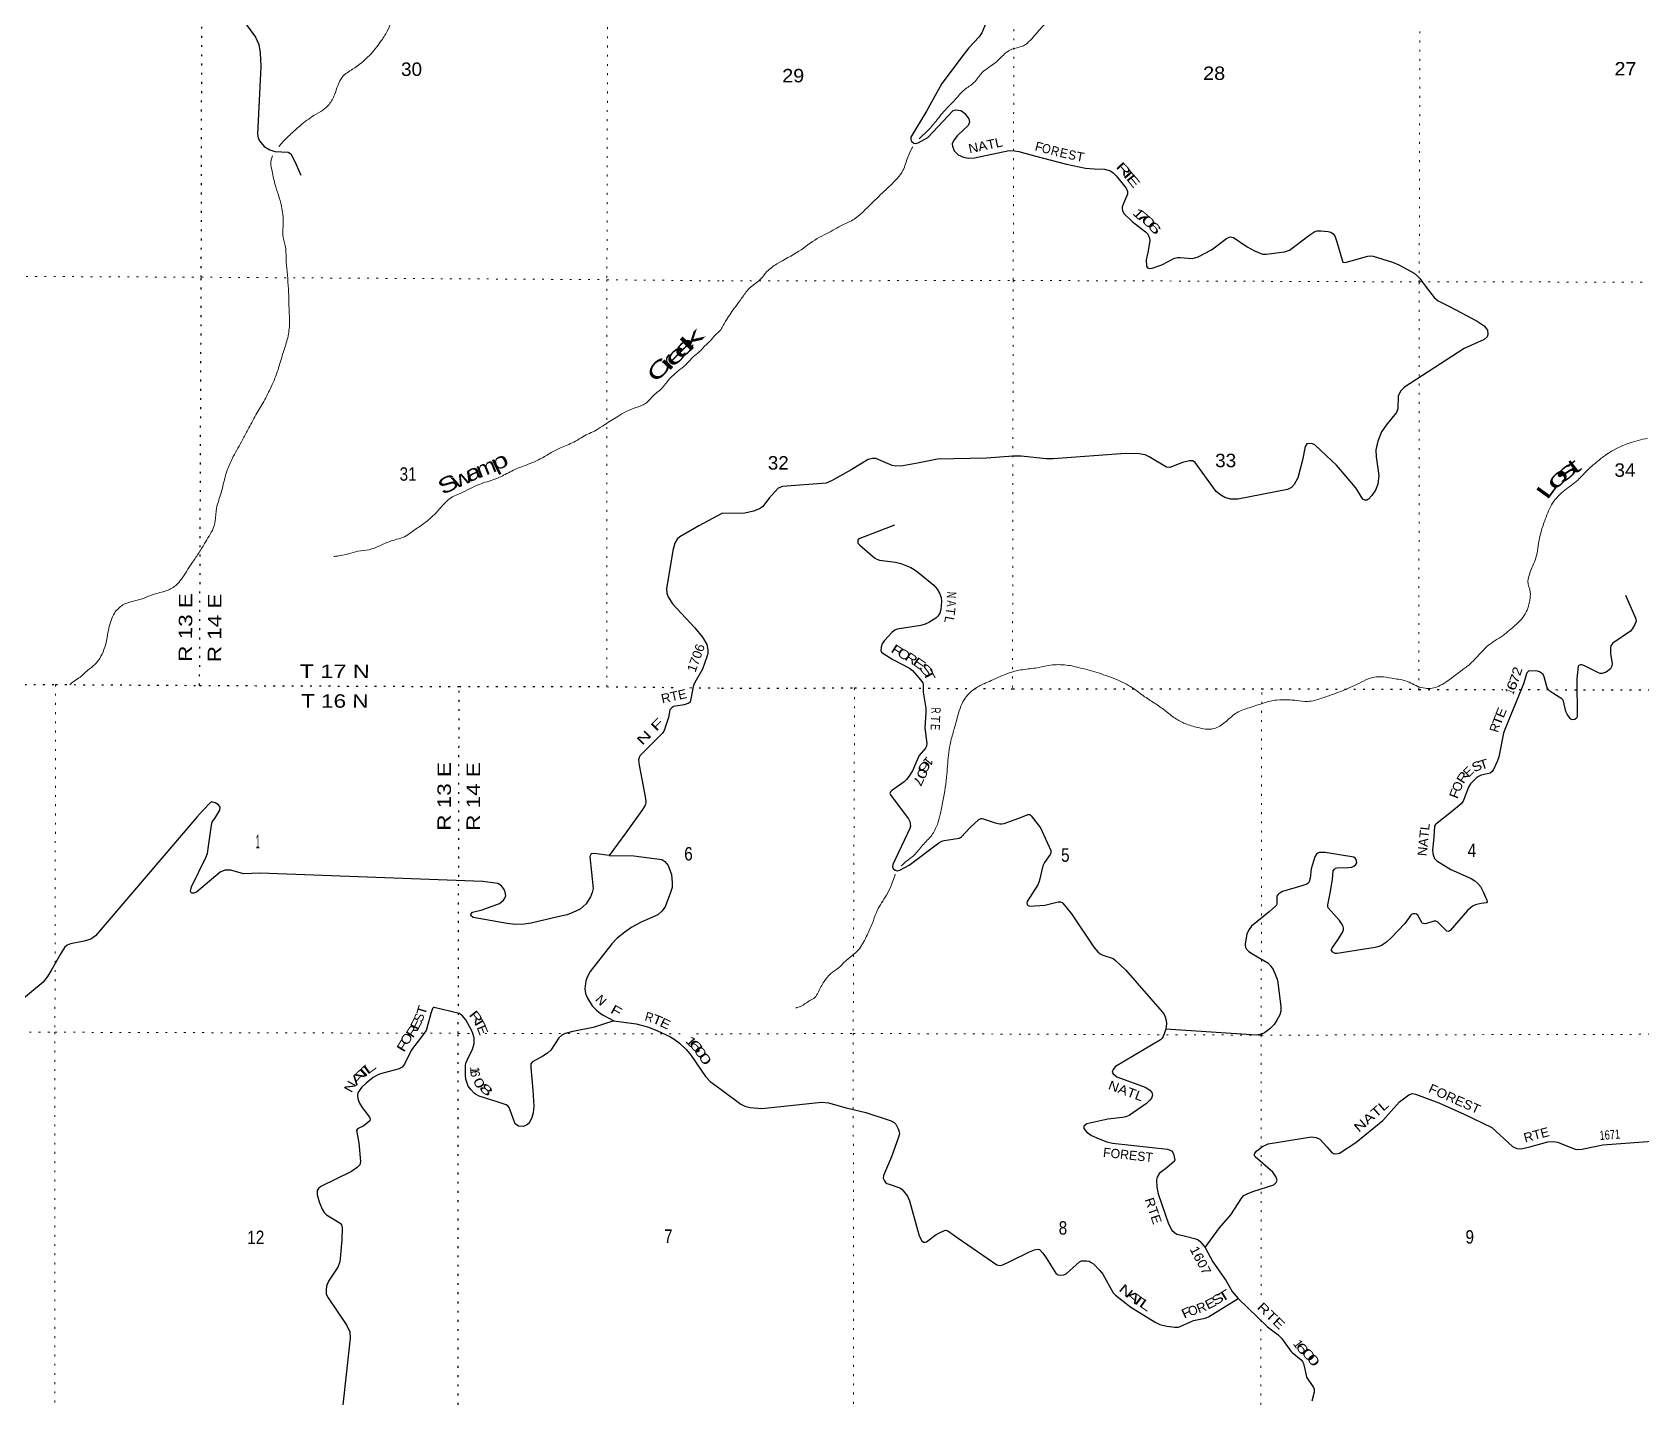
# Model space of a CAD drawing. Header units: feet. Extents: x -252658 to 9, y -366365 to -181930.
# Drawn here: x -40356 to -19388, y -224946 to -207154 of the extents above; entities that cross this region are included whole.
import ezdxf
from ezdxf.enums import TextEntityAlignment as Align

# ---------------------------------------------------------------- set-up
doc = ezdxf.new("R2010")
doc.units = ezdxf.units.FT
doc.header["$LTSCALE"] = 80
doc.linetypes.add('DOTTED', pattern=[1.5, 0.3, -1.2])
for name, color, linetype, lineweight in [('29', 7, 'Continuous', 25), ('39', 7, 'Continuous', 13), ('6', 7, 'DOTTED', 25), ('7', 7, 'DOTTED', 13)]:
    doc.layers.add(name, color=color, linetype=linetype, lineweight=lineweight)
doc.layers.add('30', color=7, linetype='Continuous')
doc.layers.add('41', color=7, linetype='Continuous')

msp = doc.modelspace()

# ---------------------------------------------------------------- linework, layer by layer
at = {"layer": '29'}
for points in [[(-27541.64, -206348.02), (-27674.52, -206481.49), (-27691.1, -206506.37), (-27692.96, -206519), (-27683.85, -206633.47), (-27688.34, -206719.24), (-27702.15, -206793.88), (-27717.44, -206840.4), (-27732.54, -206857.46), (-27901.06, -207006.74), (-27937.06, -207049.65), (-27986.7, -207164.31), (-28018.35, -207216.49), (-28155.46, -207359.32), (-28213.98, -207436.75)], [(-37820.48, -206700.34), (-37446.54, -207218.83), (-37403.45, -207315.98), (-37385.78, -207424.04), (-37376.59, -207600.8), (-37420.67, -208481.98), (-37414.03, -208529.83), (-37396.4, -208568.64), (-37333.2, -208643.19), (-37262.4, -208688.61), (-37196.19, -208710.36), (-37020.18, -208715.53), (-36987.35, -208738.01), (-36955.4, -208794.26), (-36916.69, -208876.84), (-36858.91, -209017.78)], [(-28213.98, -207436.75), (-28505.04, -207821.85), (-28707.82, -208181.71), (-28908.46, -208523.49), (-28912.2, -208552.07), (-28906.68, -208571.42), (-28873.06, -208601.76), (-28848.66, -208604.59), (-28812.75, -208596.3), (-28726.65, -208549.3), (-28688.43, -208524.42), (-28356.91, -208176.1), (-28327.69, -208167.03), (-28260.21, -208176.1), (-28235.35, -208187.16), (-28206.05, -208215.03), (-28155.23, -208281.15), (-28146.94, -208325.38), (-28161.24, -208369.61), (-28300.4, -208500.87)], [(-28300.4, -208500.87), (-28306.3, -208506.43), (-28354.14, -208568.66), (-28370.72, -208610.12), (-28369.31, -208637.09), (-28345.86, -208698.58), (-28320.99, -208726.23), (-28292.2, -208753.45), (-28224.3, -208781.52), (-28157.99, -208795.34), (-28080.48, -208791.27), (-27630.33, -208695.82), (-27561.73, -208698.02), (-27503.24, -208706.88), (-27300.24, -208765.88), (-26881.06, -208875.65), (-26635.45, -208927.47), (-26521.12, -208934.95), (-26385.75, -208940.47), (-26308.39, -208962.59), (-26272.48, -208987.47), (-26236.18, -209025.23), (-26105.34, -209185.13), (-26085.75, -209229.85), (-26088.76, -209262.54), (-26140.96, -209386.6), (-26155.07, -209428.4), (-26157.83, -209456.05), (-26152.3, -209478.17), (-26133.94, -209515.14), (-26024.76, -209621.41), (-25851.17, -209757.37), (-25824.03, -209787.78), (-25802.83, -209836.16), (-25798.68, -209867.95), (-25805.08, -209924.33), (-25824.79, -210022.52)], [(-25824.79, -210022.52), (-25844.6, -210121.23), (-25841.51, -210201.07), (-25827.69, -210225.95), (-25801.46, -210233.63), (-25764.15, -210228.72), (-25641.08, -210185.17), (-25474.07, -210098.79), (-25432.32, -210088.41), (-25399.48, -210087.73), (-25244.42, -210102.16), (-25208.86, -210096.02), (-25167.42, -210082.2), (-24991.53, -209989.27), (-24798.38, -209840.32), (-24772.36, -209827.87), (-24750.26, -209822.34), (-24708.29, -209830.13), (-24529.22, -209952.35), (-24432.55, -210004.8), (-24357.96, -210035.21), (-24328.95, -210044.89), (-24281.93, -210046.34), (-24041.7, -210017.83), (-23978.09, -209992.36), (-23711.98, -209796.35), (-23646.57, -209751.85), (-23616.18, -209743.56), (-23569.55, -209741.88), (-23472.52, -209751.85), (-23437.99, -209761.53), (-23409.83, -209779.78), (-23388.26, -209805.76), (-23360.63, -209884.14), (-23286.58, -210137.09), (-23280.52, -210148.56), (-23252.89, -210156.85), (-23172.54, -210132.89), (-22957.29, -210073.92), (-22925.52, -210069.77), (-22886.06, -210072.16), (-22634.64, -210150.08), (-22552.56, -210185.88), (-22355.03, -210295.07), (-22308.04, -210334.32), (-22277.68, -210364.18), (-22197.13, -210476.74), (-22092.16, -210611.14), (-22040.86, -210652.43), (-21891.04, -210727.3), (-21530.5, -210919.52), (-21441.38, -210980.59), (-21397.39, -211035.8), (-21392.01, -211093.51), (-21402.59, -211121.74), (-21440.34, -211158.39), (-21701.25, -211275.31), (-22479.17, -211778.73), (-22529.26, -211832.76), (-22562.09, -211897.36), (-22567.34, -212060.06), (-22582.16, -212107.99), (-22704.85, -212255.12), (-22777.87, -212360.29), (-22826.62, -212484.29), (-22851.93, -212596.71), (-22850.17, -212685.18), (-22814.04, -212928.15), (-22827.24, -213044.84), (-22855.45, -213122.47), (-22904.05, -213189.4), (-22947.14, -213238.92), (-22971.82, -213253.03), (-22996.52, -213249.81), (-23021.19, -213238.92), (-23113.3, -213089.32), (-23365.04, -212794.49), (-23495.59, -212672.82)], [(-23495.59, -212672.82), (-23649.02, -212529.83), (-23677.09, -212515.55), (-23722.93, -212512.02), (-23751.14, -212519.08), (-23775.18, -212550.12), (-23806.57, -212730.94), (-23868.34, -212960.01), (-23916.88, -213048.37), (-23952.15, -213087.19), (-24003.51, -213110.88), (-24650.53, -213238.48), (-24747.34, -213237.16), (-24817.86, -213215.99), (-24870.76, -213187.76), (-24931.76, -213136.51), (-25207.53, -212759.03), (-25236.7, -212737.32), (-25278.05, -212737.86), (-25368.9, -212761.64), (-25535.48, -212826.08), (-25577.37, -212822.24), (-25804.34, -212686.03), (-25856.37, -212660.23), (-25937.48, -212646.12), (-26112.03, -212644.36), (-27057.1, -212711.4), (-27146.61, -212712.35), (-27474.37, -212678.75), (-27579, -212679.64), (-27922.59, -212703.59), (-28564.72, -212716.7), (-28821.14, -212769.34), (-29012.46, -212804.9), (-29103.47, -212809.98), (-29153.52, -212801.37), (-29336.89, -212720.21), (-29365.1, -212709.63), (-29408.72, -212710.06), (-29463.84, -212720.21), (-29685.85, -212855.13), (-29941.66, -213000.74), (-30015.2, -213028.4), (-30579.93, -213071.31), (-30637.74, -213093.7), (-30756.77, -213226.46), (-30840.88, -213335.96), (-30879.67, -213364.19), (-30960.77, -213395.95), (-31073.62, -213420.65), (-31372.53, -213422.93)], [(-31372.53, -213422.93), (-31672.91, -213587.78), (-31918.27, -213729.23), (-31955.83, -213760.61), (-31985.27, -213810.39), (-32012.19, -213906.82), (-32092.23, -214408.27), (-32087.53, -214463.18), (-32069.9, -214509.06), (-32015.31, -214603.55), (-31722.14, -214916.7), (-31625.58, -215038.35), (-31569.16, -215133.62), (-31554.58, -215200.92), (-31555.95, -215238.6), (-31562.11, -215278.29), (-31624.61, -215451.45), (-31708.46, -215597.63), (-31740.06, -215663.53), (-31746.37, -215681.44), (-31779.25, -215862.06), (-31786.92, -215884.34), (-31803.67, -215897.57), (-31864.19, -215917.72), (-32002.03, -215940.8), (-32024.93, -215956.65), (-32049.61, -215981.35), (-32066.94, -216083.05), (-32123.68, -216253.35), (-32145.72, -216287.48), (-32266.25, -216409.03), (-32437.05, -216578.58), (-32450.75, -216605.06), (-32456.04, -216633.29), (-32451.07, -216704.98), (-32415.94, -216885.93), (-32365.92, -217137.25), (-32364.35, -217183.75), (-32367.88, -217210.21), (-32376.7, -217233.15), (-32412.47, -217295.57), (-32623.18, -217583.32), (-32842.05, -217881.06)], [(-29121.36, -213575.25), (-29574.06, -213749.6), (-29594.35, -213762.83), (-29600.96, -213778.9), (-29601.4, -213796.35), (-29598.75, -213809.59), (-29573.42, -213839.11), (-29383.64, -214003.67), (-29354.55, -214020.42), (-29316.89, -214031.51), (-29111.09, -214059.29), (-29038.94, -214076.88), (-28973.71, -214101.58), (-28910.23, -214129.81), (-28865.82, -214155.29), (-28822.07, -214186.27), (-28611.36, -214357.73), (-28567.3, -214411.23), (-28537.32, -214462.39), (-28516.17, -214518.85), (-28511.01, -214572.48), (-28517.93, -214674.11), (-28533.8, -214725.28), (-28556.47, -214761.35), (-28584.93, -214788.79), (-28676.62, -214843.49), (-28722.46, -214866.42), (-28779.41, -214882.23), (-29087.82, -214932.95), (-29120.06, -214944.94), (-29155.33, -214969.64), (-29259, -215085.88), (-29284.04, -215123.14), (-29298.15, -215167.25), (-29301.67, -215209.59), (-29290.12, -215230.55), (-29273.46, -215246.64), (-29142.87, -215328.72), (-28925.72, -215440.84), (-28887.61, -215470.78), (-28856.47, -215505.12), (-28782.42, -215591.57), (-28755.97, -215630.38), (-28749.37, -215657.47), (-28750.1, -215751.87), (-28713.71, -215960.69), (-28712.77, -216021.19), (-28725.69, -216217.8), (-28701.32, -216422.57), (-28707.53, -216456.79), (-28720.71, -216480.79), (-28802.48, -216579.46), (-28824.74, -216625.47), (-28890, -216776.44), (-28934.06, -216849.54), (-28965.8, -216890.12), (-28999.12, -216921.23), (-29162.4, -217037.44), (-29174.74, -217049.79), (-29180.23, -217064.14), (-29181.79, -217074.49), (-29174.74, -217090.37), (-29126.93, -217156.44), (-28938.81, -217401.17), (-28923.5, -217437.06), (-28918.21, -217465.29), (-28916.44, -217498.81), (-28923.8, -217529.69), (-29143.43, -218000.04), (-29147.42, -218026.35), (-29138.61, -218051.05), (-29113.92, -218073.99), (-29090.05, -218080.3), (-29053.97, -218073.99), (-28931.46, -218005.72), (-28545.29, -217714.95), (-28505.05, -217695.7), (-28476.53, -217686.72), (-28363.38, -217667.34)], [(-19601.88, -214489.49), (-19464.25, -214798.57), (-19462.27, -214829.38), (-19476.37, -214871.73), (-19508.11, -214921.13), (-19535.48, -214957.36), (-19765.53, -215115.2), (-19788.98, -215150.6), (-19797.27, -215171.66), (-19795.74, -215249.03), (-19774.77, -215383.56), (-19780.52, -215421.31), (-19797.27, -215450.43), (-19851.61, -215492.15), (-19875.73, -215502.47), (-19902.18, -215507.76), (-19928.63, -215507.76), (-19953.68, -215500.35), (-20142.95, -215404.25), (-20166.66, -215398.37), (-20187.82, -215398.37), (-20207.21, -215405.43), (-20215.04, -215414.42), (-20232.31, -215579.14), (-20228.11, -216073.23), (-20236.3, -216090.89), (-20259.22, -216106.77), (-20283.91, -216112.06), (-20306.38, -216107.5), (-20319.17, -216097.94), (-20357.96, -216041.49), (-20375.58, -216003.17), (-20407.33, -215872.11), (-20416.15, -215852.7), (-20430.31, -215838.57), (-20531.83, -215774.46), (-20583.65, -215739.78), (-20601.28, -215723.9), (-20619.21, -215694.27), (-20658.12, -215551.73), (-20671.81, -215522.77), (-20692.97, -215505.12), (-20719.42, -215485.72), (-20747.55, -215477.56), (-20846.37, -215475.13), (-20862.24, -215478.66), (-20873.62, -215485.8), (-20883.39, -215499.83), (-20930.77, -215645.72)], [(-20930.77, -215645.72), (-20953.34, -215708.88), (-21173.44, -216239.98), (-21189.8, -216285.71), (-21248.17, -216593.11), (-21273.06, -216655.49), (-21320.66, -216759.59), (-21336.53, -216784.29), (-21361.81, -216806.2), (-21481.11, -216835.45), (-21516.16, -216850.64), (-21542.82, -216870.74), (-21618.64, -216946.61), (-21647.24, -216989.44), (-21716.49, -217171.57), (-21730.6, -217194.5), (-21738.92, -217206.51), (-21865.74, -217313.18), (-22055.03, -217459.16), (-22074.42, -217476.8), (-22087.2, -217500.33), (-22096.28, -217640.94), (-22113.6, -217811.7), (-22110.57, -217853.49), (-22101.76, -217887.01), (-22087.65, -217920.54), (-22058.66, -217950.19), (-21877.51, -218062.37), (-21612.39, -218178.43), (-21563.1, -218212.54), (-21522.54, -218246.06), (-21490.81, -218286.64), (-21455.73, -218352.91), (-21407.94, -218463.07), (-21402.65, -218484.25), (-21408.82, -218495.44), (-21478.92, -218507.6), (-21519.02, -218514.24), (-21553.4, -218523.94), (-21591.31, -218542.47), (-21659.61, -218596.27), (-21883.12, -218859.17), (-21895.46, -218867.99), (-21905.73, -218869.84), (-21925.44, -218864.46), (-22009.07, -218783.64), (-22050.62, -218746.25), (-22070.02, -218737.43), (-22094.71, -218735.58), (-22205.78, -218769.19), (-22232.96, -218767.94), (-22247.22, -218761.25), (-22255.15, -218751.55), (-22306.13, -218659.61), (-22322.15, -218645.68), (-22338.02, -218640.39), (-22364.47, -218638.63), (-22384.74, -218644.81), (-22397.97, -218658.03), (-22474.98, -218768.34), (-22646.38, -218949.39), (-22714.46, -219008.26), (-22779.7, -219052.37), (-22807.91, -219066.49), (-22859.4, -219080.3), (-23354.04, -219159.45), (-23381.83, -219157.36), (-23411.81, -219139.72), (-23429.44, -219118.54), (-23429.44, -219104.43), (-23427.52, -219091.28), (-23348.66, -218980.68), (-23317.19, -218930.49)], [(-33507.61, -218679.71), (-33856.86, -218763.69), (-33948.91, -218773.33), (-34064.92, -218777.81), (-34170.91, -218765.85), (-34611.89, -218686.65), (-34643.23, -218661.36), (-34639.71, -218640.19), (-34620.81, -218618.32), (-34494.24, -218587.02), (-34270.82, -218506.17), (-34216.55, -218463.76), (-34198.92, -218435.53), (-34187.22, -218408.33), (-34195.39, -218357.9), (-34207.85, -218321.85), (-34244.76, -218276.74), (-34288.7, -218247.03), (-34486.34, -218217.62), (-37388.25, -218110.18), (-37604.51, -218118.8), (-37769.88, -218073.54), (-37848.65, -218072.08), (-37908.33, -218096.72), (-38216.66, -218357.73), (-38250.65, -218372.02), (-38282.89, -218369.35), (-38292.97, -218347.32), (-38281.6, -218289.04), (-38093.43, -217908.77), (-38070.81, -217853.31), (-38059.01, -217758.4), (-38020.64, -217485.58), (-38010.86, -217443.99), (-37979.21, -217397.5), (-37913.48, -217291.51), (-37908.6, -217249.92), (-37930.37, -217221.12), (-37972.07, -217193.46), (-38014.39, -217182.87), (-38031.94, -217190.34), (-38137.71, -217298.07), (-38209.48, -217382.01)], [(-38209.48, -217382.01), (-39532.52, -218929.37), (-39592.42, -218970.12), (-39679.71, -218998.68), (-39858.3, -219029.63), (-39899.21, -219047.75), (-39934.47, -219079.5), (-39982.44, -219159.33), (-40108.02, -219379.37), (-40156.63, -219457.07), (-40214.47, -219529.27), (-40800.18, -220012.83)], [(-28363.38, -217667.34), (-28280.82, -217653.2), (-28262.31, -217647.02), (-28250.59, -217637.04), (-28143.67, -217518.36), (-28023.39, -217413.25), (-27995.18, -217397.37), (-27978.74, -217399.58), (-27811.15, -217453.54), (-27751.86, -217469.71), (-27723.65, -217469.71), (-27693.22, -217463.39), (-27468.57, -217380.67), (-27393.06, -217350.61), (-27384.24, -217347.08), (-27371.9, -217345.32), (-27361.32, -217347.08), (-27343.69, -217362.96), (-27219.62, -217518.84), (-27088.03, -217816.4), (-27088.03, -217825.23), (-27088.13, -217846.01), (-27095.08, -217869.33), (-27170.9, -217973.43), (-27191.45, -218016.91), (-27237.9, -218218.67), (-27257.36, -218264.06), (-27395.02, -218479.2), (-27399.24, -218501.85), (-27393.95, -218517.73), (-27379.84, -218533.6), (-27365.49, -218539.41), (-27163.38, -218527.02), (-26990.18, -218485.97), (-26959.04, -218484.51), (-26940.81, -218491.26), (-26928.47, -218501.85), (-26816.24, -218640.94), (-26525.57, -219076.3), (-26474.45, -219134.36), (-26442.71, -219162.59), (-26410.35, -219178.55), (-26274.7, -219224.52), (-26243.47, -219247.28), (-26109.86, -219376.89), (-25634.01, -219918.41), (-25610.5, -219953.01), (-25598.16, -219984.77), (-25585.82, -220028.88), (-25581.18, -220070.97), (-25589.75, -220145.3)], [(-32842.05, -217881.06), (-33035.23, -217853.31), (-33074.02, -217860.37), (-33091.65, -217892.12), (-33049, -218309.4), (-33059.92, -218364.96), (-33081.07, -218417.89), (-33140.25, -218509.59), (-33218.6, -218580.2), (-33314.18, -218624.9), (-33387.86, -218654.31), (-33507.61, -218679.71)], [(-23317.19, -218930.49), (-23281.33, -218873.3), (-23272.51, -218850.36), (-23273.5, -218829.92), (-23278.68, -218807.14), (-23291.03, -218780.68), (-23326.73, -218729.58), (-23473.45, -218563.11), (-23477.92, -218546.02), (-23479.69, -218524.85), (-23447.97, -218370.25), (-23416.62, -218195.46), (-23408.28, -218079.36), (-23389.55, -218056.83), (-23378.3, -218047.6), (-23358.91, -218042.3), (-23207.4, -218038.45), (-23166.72, -218031.72), (-23138.51, -218021.13), (-23112.06, -217999.96), (-23100.91, -217976.01), (-23108.53, -217934.68), (-23120.88, -217917.04), (-23138.36, -217903.77), (-23514.07, -217841.17), (-23543.89, -217840.17), (-23589.89, -217842.93), (-23609.28, -217851.76), (-23623.39, -217862.34), (-23646.35, -217898.58), (-23693.54, -218053.32), (-23708.02, -218178.16), (-23720.83, -218220.07), (-23730.94, -218238.15), (-23752.1, -218252.26), (-23817.27, -218276.46), (-24069.86, -218351.2), (-24091.51, -218362.54), (-24114.43, -218378.42), (-24130.3, -218392.54), (-24140.31, -218409.56), (-24142.64, -218510.75), (-24147.93, -218526.63), (-24159.33, -218542.15), (-24241.91, -218616.6), (-24471.33, -218799.76), (-24508.51, -218848.63), (-24532.14, -218904.3), (-24556.11, -219030.36), (-24556.11, -219049.76), (-24551.45, -219075.06), (-24536.72, -219100.93), (-24506.74, -219130.92), (-24448.17, -219169.28), (-24261, -219277.44), (-24218.46, -219322.36), (-24190.25, -219366.46), (-24162.04, -219424.69), (-24138.64, -219492.14), (-24130.3, -219535.84), (-24090.63, -219850.78), (-24089.84, -219907.83), (-24102.97, -219958.41), (-24141.76, -220027.22), (-24177.02, -220083.68), (-24231.63, -220139.04), (-24303.97, -220193.06), (-24356.87, -220214.24), (-24406.27, -220221.68), (-25589.75, -220145.3)], [(-32842.05, -217881.06), (-32517.97, -217887.21), (-32154.48, -217931.77), (-32113.08, -217957.39), (-32070.77, -218010.32), (-32029.53, -218127.36), (-32021.4, -218236.16), (-32021.4, -218299.67), (-32039.31, -218364.23), (-32109.56, -218550.2), (-32151.87, -218606.66), (-32208, -218652.26), (-32421.67, -218749.24), (-32543.29, -218814.85), (-32634.98, -218878.36), (-32733.71, -218959.52), (-32804.39, -219031.85), (-33086.32, -219393.43), (-33123.37, -219458.82), (-33144.53, -219511.75), (-33155.9, -219615.85), (-33148.05, -219677.59), (-33123.37, -219741.11), (-33061.45, -219841.36), (-33007, -219896.37), (-32954.94, -219938.44), (-32910.05, -219966.94), (-32778.36, -220033.97)], [(-32778.36, -220033.97), (-33049.93, -220122.54), (-33314.91, -220175.02), (-33414.29, -220198.06), (-33456.61, -220222.76), (-33494.31, -220256.16), (-33600.95, -220418.1), (-33643.5, -220455.65), (-33704.21, -220493.72), (-33837.49, -220569.15), (-33858.61, -220593.27), (-33860.69, -220643.29), (-33835.38, -220938.62), (-33823.34, -221147.26), (-33830.4, -221235.48), (-33847.06, -221293.94), (-33883.29, -221366.04), (-33915.03, -221394.26), (-33961, -221411.66), (-34020.82, -221408.38), (-34066.47, -221374.83), (-34144.24, -221164.9), (-34161.01, -221141.08), (-34180.58, -221127.1), (-34298.06, -221090.19), (-34534.98, -221014.33), (-34580.65, -220989.35), (-34597.38, -220976.13), (-34639.69, -220933.78), (-34674.95, -220887.91), (-34697.98, -220820.5), (-34705.83, -220797.04), (-34713.74, -220743.24), (-34710.79, -220619.63), (-34705.83, -220587.09), (-34689.06, -220545.64), (-34619.28, -220403.37), (-34611.51, -220376.25), (-34600.9, -220330.39), (-34597.4, -220296.86), (-34600.9, -220256.29), (-34615.03, -220201.58), (-34627.48, -220164.37), (-34706.69, -220023.4), (-34752.53, -219970.47), (-34766.66, -219956.35), (-34793.96, -219938.39), (-35118.89, -219859.95), (-35129.88, -219862.84), (-35140.43, -219875.2), (-35164.2, -219939.97), (-35213.23, -220128.4), (-35225.96, -220160.12), (-35249.74, -220196.3), (-35299.38, -220260.35), (-35404.04, -220396.54), (-35418, -220420.21), (-35507.17, -220598.57), (-35536.28, -220636.49), (-35574.17, -220658.55), (-35817.08, -220724.79), (-35855.41, -220738.82), (-35914.45, -220773.23), (-36005.12, -220846.04), (-36065.22, -220904.66), (-36097.82, -220946.13), (-36112.83, -220971.71), (-36119.7, -221003.91), (-36115.45, -221051.99), (-36091.67, -221109.32), (-36056.24, -221164.96), (-35960.3, -221288.41), (-35953.24, -221313.11), (-35958.92, -221336.28), (-36038.04, -221404.03), (-36118.98, -221440.14), (-36133.01, -221461.63), (-36099.56, -221622.48), (-36079.46, -221867.58), (-36089.01, -221911.21), (-36124.27, -221946.5), (-36197.59, -221997.32), (-36596.95, -222193.48), (-36625.01, -222218.2), (-36642.64, -222246.43), (-36642.73, -222303.61), (-36617.96, -222394.63), (-36579.17, -222489.9), (-36552.72, -222534.01), (-36520.77, -222561.43), (-36344.46, -222673.02), (-36327.04, -222692.8), (-36316.46, -222731.62), (-36321.84, -222886.01), (-36339.67, -223082.36)], [(-32778.36, -220033.97), (-32486.87, -220076.05), (-32405.78, -220093.97), (-32326.42, -220118.67), (-32210.05, -220164.54), (-32051.37, -220238.64), (-31993.2, -220273.93), (-31924.55, -220326.72), (-31838.05, -220409.78), (-31771.02, -220486.36), (-31585.89, -220760.88), (-31524.32, -220827.32), (-31382.86, -220931.41)], [(-25589.75, -220145.3), (-25622.84, -220240.71), (-25636.95, -220261.88), (-25656.82, -220284), (-26243.52, -220630.43), (-26275.22, -220667.68), (-26286.08, -220702.8), (-26275.22, -220724.14), (-26228.54, -220762.96), (-25857.58, -220900.94), (-25799.16, -220932.33), (-25772.09, -220967.08), (-25760.37, -221002.9), (-25774.48, -221041.72), (-25795.63, -221069.95), (-25839.22, -221113.81), (-26067.17, -221267.55), (-26109.48, -221285.2), (-26150.63, -221295.09), (-26342.82, -221317.5), (-26617.28, -221376.2), (-26656.07, -221405.17), (-26655.75, -221436.52), (-26620.81, -221479.28), (-26554.44, -221526.74), (-26458.59, -221571.02), (-26356.33, -221609.84), (-26281.21, -221628.72), (-25567.76, -221705.88), (-25511.76, -221728.05), (-25487.08, -221766.86), (-25472.82, -221844.31), (-25480.02, -221865.67), (-25593.73, -221961), (-25670.45, -222020.93), (-25702.19, -222070.33), (-25708.87, -222107.81), (-25705.71, -222200.89), (-25686.27, -222290.55), (-25555.25, -222677.98), (-25510, -222760.19), (-25476.14, -222794.34), (-25443, -222813.12), (-25348.45, -222836.31), (-25196.75, -222876.23), (-25167.94, -222887.22), (-25139.73, -222911.92), (-25073.6, -222986.49)], [(-31382.86, -220931.41), (-31125.58, -221122.53), (-31071.87, -221146.58), (-31003.1, -221166), (-30851.99, -221178.32), (-30072.14, -221095.42), (-29983.36, -221102.57), (-29751.87, -221170.48), (-29498.32, -221230.32), (-29165.13, -221338.23), (-29128.85, -221358.3), (-29107.69, -221379.47), (-29075.95, -221442.99), (-29061.84, -221481.8), (-29059.19, -221505.63), (-29068.75, -221548.96), (-29162.75, -221808.22), (-29266.63, -222051.42), (-29269.01, -222082.56), (-29254.02, -222118.73), (-29234.63, -222143.43), (-29223.16, -222153.13), (-29192.31, -222164.6), (-29053.83, -222209.74), (-29026.57, -222229.88), (-29003.65, -222254.58), (-28954.28, -222318.1), (-28929.14, -222380.26), (-28800.64, -222835.98), (-28767.38, -222900.32), (-28744.46, -222917.97), (-28723.28, -222920.21), (-28703.91, -222912.67), (-28580.5, -222819.55), (-28534.64, -222796.23), (-28472.93, -222764.47), (-28455.3, -222762.71), (-28428.85, -222769.76), (-28292.84, -222865.27), (-27789.7, -223215.25), (-27773.54, -223219.92), (-27743.86, -223222.31), (-27712.13, -223213.49), (-27613.11, -223165.42), (-27366.17, -223044.5), (-27299.54, -223019.41), (-27251.94, -223010.59), (-27236.07, -223014.12), (-27227.97, -223020.17), (-27192.87, -223055.58), (-27164.66, -223096.16), (-27145.26, -223122.62), (-27016.55, -223329.05), (-27002.4, -223337.15), (-26995.39, -223343.17), (-26958.37, -223346.69), (-26916.05, -223343.17), (-26888.35, -223330.93), (-26713.28, -223173.79), (-26687.05, -223163.89), (-26660.39, -223159.67), (-26621.6, -223161.44), (-26586.33, -223166.73), (-26559.18, -223181.76), (-26531.68, -223202.02), (-26447.99, -223288.03), (-26410.9, -223333.46), (-26273.37, -223578.71), (-26244.47, -223611.06), (-26043.66, -223767.4), (-25727.14, -223961.7), (-25666.85, -223989.79), (-25573.4, -224014.49), (-25472.9, -224025.08), (-25423.53, -224026.84), (-25401.56, -224019.41), (-25268.37, -223954.5), (-25228.95, -223940.79), (-25074.69, -223908.4), (-25030.34, -223890.99), (-24646.7, -223652.61)], [(-25073.6, -222986.49), (-24889.63, -222733.12), (-24742.31, -222562.15), (-24598.6, -222340.98), (-24571.98, -222308.52), (-24529.67, -222287.34), (-24453.96, -222258.39), (-24183.27, -222171.57), (-24148.82, -222142.67), (-24136.84, -222115.26), (-24148.82, -222072.09), (-24194.01, -222006.89), (-24426.48, -221806.43), (-24437.98, -221779.21), (-24427.4, -221758.04), (-24401.89, -221730.06), (-24328.66, -221673.35), (-24257.16, -221637.43), (-23690.39, -221546.32), (-23628.49, -221554.05), (-23581.07, -221578.08), (-23491.41, -221674.33), (-23429.43, -221743.93), (-23404.75, -221761.57), (-23374.13, -221768.54), (-23341.27, -221765.1), (-23323.64, -221758.04), (-23114.96, -221619.48), (-22762.74, -221333.69), (-22542.86, -221090.3), (-22422.65, -220997.61), (-22376.81, -220983.5), (-22336.09, -220991.54), (-22032.92, -221101.51), (-21700.04, -221249.59), (-21343.38, -221425.75), (-21070.29, -221673.36), (-21015.44, -221696.36), (-20957.44, -221701.58), (-20847.28, -221675.99), (-20611.86, -221609.84), (-20536.71, -221605.18), (-20484.91, -221616.9), (-20257.48, -221707.16), (-20231.01, -221712.17), (-20167.53, -221708.64), (-19895.04, -221652.33), (-19016.17, -221586.91)], [(-36339.67, -223082.36), (-36348.19, -223176.22), (-36373.57, -223243.08), (-36496.54, -223424.99), (-36520.98, -223490.27), (-36528.04, -223543.2), (-36526.27, -223597.89), (-36500.06, -223645.84), (-36365.17, -223845.51), (-36255.62, -224002.85), (-36219.49, -224088.37), (-36212.26, -224169.8), (-36308.17, -225038.6)], [(-25073.6, -222986.49), (-24975.04, -223175.13), (-24800.95, -223423.9), (-24723.99, -223560.35), (-24646.7, -223652.61)], [(-24646.7, -223652.61), (-24263.52, -224021.55), (-24125.02, -224124.88), (-24080.65, -224169.88), (-23959.27, -224340.13), (-23942.08, -224356.44), (-23825.27, -224453.05), (-23806.86, -224473.48), (-23795.17, -224498.8), (-23775.75, -224575.09), (-23765.32, -224633.02), (-23756.56, -224679.5), (-23665.57, -224811.92), (-23656, -224834.15), (-23656, -224872.97), (-23684.21, -224989.42)]]:
    msp.add_lwpolyline(points, dxfattribs=at)
at = {"layer": '39'}
for points in [[(-28802.54, -208544.4), (-28613.65, -208352.16), (-28485.69, -208192.73), (-28311.61, -208008.97), (-28211.56, -207903.97), (-28087.34, -207810.92), (-27981.37, -207679.74), (-27827.09, -207566.45), (-27718.99, -207465.42), (-27592.75, -207374.38), (-27466.28, -207341.64), (-27298.07, -207196.11), (-27146.03, -207028.54), (-26997.96, -206871.03), (-26898, -206743.91), (-26719.93, -206552.08), (-26567.85, -206392.55), (-26431.9, -206221.03), (-26334.07, -206063.75), (-26242.15, -205936.65), (-26186.17, -205864.02), (-26126.52, -205708.92), (-26095.1, -205527.8), (-26051.61, -205352.66), (-25998.07, -205175.47), (-25910.08, -205070.52), (-25771.94, -204941.21), (-25629.82, -204803.84), (-25467.61, -204664.37), (-25319.48, -204522.95), (-25221.62, -204373.72), (-25117.7, -204232.49), (-25003.79, -204077.15), (-24885.94, -203901.69), (-24770.15, -203712.15), (-24674.72, -203460.37), (-24631.11, -203313.39), (-24551.99, -203003.37), (-24492.3, -202856.31), (-24484.82, -202719.54), (-24429.44, -202500.11), (-24356.02, -202272.56), (-24308.46, -202107.46), (-24268.78, -201980.6), (-24173.03, -201807.24), (-24095.31, -201646.03), (-23987.9, -201376.1), (-23894.15, -201202.75), (-23872.33, -201134.28), (-23905.16, -200967.53), (-23954.19, -200770.68), (-24023.28, -200583.98), (-24009.72, -200459.25), (-23953.92, -200344.38), (-23867.98, -200227.37), (-23799.1, -200191.81)], [(-37142.42, -208641.7), (-37120.46, -208616.02), (-37002.18, -208495.2), (-36863.83, -208372.35), (-36685.33, -208239.38), (-36568.98, -208168.84), (-36488.78, -208094.32), (-36418.7, -207969.56), (-36374.71, -207850.87), (-36312.65, -207734.16), (-36184.29, -207637.46), (-35961.7, -207456.17), (-35817.41, -207277.01), (-35731.28, -207140.16), (-35673.25, -207011.39), (-35599.3, -206792.12), (-35571.38, -206667.42), (-35519.32, -206576.86), (-35356.99, -206377.57), (-35154.54, -206150.07), (-35078.48, -205997.15), (-35002.38, -205870.36), (-34970.58, -205659.2), (-34944.89, -205393.76), (-34918.99, -205265.04), (-34760.67, -205069.77), (-34594.31, -204878.52), (-34395.84, -204673.14), (-34195.34, -204489.87), (-33950.73, -204260.29), (-33820.39, -204151.53), (-33575.65, -204004.38), (-33268.66, -203863.18), (-33084.07, -203778.46), (-32857.37, -203653.46), (-32680.85, -203542.61), (-32420.03, -203407.51), (-32239.46, -203314.75), (-32008.79, -203165.62), (-31858.32, -203082.96), (-31808.4, -203061.68)], [(-39866.36, -215657.3), (-39822.25, -215617.02), (-39748.04, -215566.64), (-39631.73, -215467.95), (-39541.5, -215391.41), (-39477.36, -215312.9), (-39421.32, -215198.21), (-39387.37, -215077.52), (-39359.5, -214922.66), (-39327.54, -214818.06), (-39285.52, -214723.5), (-39231.41, -214661.09), (-39175.25, -214616.77), (-39070.91, -214574.4), (-38938.44, -214540.02), (-38783.92, -214481.48), (-38603.29, -214428.93), (-38476.91, -214354.35), (-38412.77, -214279.86), (-38276.56, -214072.56), (-38192.42, -213949.79), (-38110.3, -213814.96), (-38052.22, -213720.37), (-37998.17, -213617.75), (-37974.22, -213523.21), (-37954.4, -213354.29), (-37894.47, -213157.16), (-37852.58, -212984.18), (-37808.63, -212839.35), (-37736.58, -212684.43), (-37616.45, -212465.09), (-37546.38, -212334.29), (-37444.28, -212141.12), (-37340.14, -211964.03), (-37242.05, -211772.88), (-37154.05, -211551.58), (-37090.12, -211340.37), (-37040.17, -211181.45), (-37006.33, -210992.4), (-37008.64, -210801.4), (-37021.22, -210453.58), (-37047.88, -210099.75), (-37060.18, -209934.9), (-37090.51, -209796.21), (-37086.74, -209643.4), (-37109.17, -209420.25), (-37193.95, -209130.85), (-37236.41, -208941.91), (-37242.63, -208819.27), (-37224.22, -208764.9)], [(-31369.2, -211000.32), (-31312.17, -210903.85), (-31194.31, -210730.39), (-31114.37, -210621.45), (-31020.42, -210498.37), (-30870.21, -210373.03), (-30784.21, -210274.12), (-30653.99, -210173), (-30369.3, -210008.85), (-30130.84, -209842.9), (-30006.51, -209778), (-29795.97, -209664.46), (-29649.57, -209589.41), (-29507.38, -209470.14), (-29303.22, -209270.16), (-29177.1, -209150.96), (-29013.12, -208953.17), (-28949.78, -208781.99), (-28892.66, -208662.2), (-28884.05, -208647.57)], [(-36425.41, -213985.35), (-36381.25, -213979.25), (-36236.73, -213948.88), (-36112.29, -213916.52), (-35967.75, -213896.2), (-35829.28, -213845.73), (-35678.79, -213783.17), (-35484.12, -213716.53), (-35395.87, -213654.07), (-35273.52, -213569.44), (-35117.11, -213438.52), (-35010.87, -213321.74), (-34922.66, -213237.16), (-34832.38, -213184.75), (-34716.01, -213132.3), (-34589.61, -213069.78), (-34481.24, -213027.4), (-34278.56, -212956.72), (-34110.02, -212872.03), (-33947.49, -212803.42), (-33736.8, -212714.64), (-33596.37, -212631.99), (-33453.92, -212561.41), (-33277.35, -212482.73), (-33183.07, -212424.28), (-33010.52, -212339.58), (-32902.21, -212269.04), (-32727.69, -212160.21), (-32619.36, -212097.72), (-32490.93, -212045.25), (-32350.48, -211978.69), (-32282.33, -211908.22), (-32143.97, -211783.35), (-32057.8, -211676.66), (-31943.52, -211569.93), (-31843.25, -211487.34), (-31745.02, -211384.65), (-31666.81, -211320.2), (-31572.6, -211221.53), (-31520.47, -211173.2), (-31460.34, -211102.74), (-31386.16, -211030.25), (-31369.2, -211000.32)], [(-29035.45, -218017.14), (-29014.56, -217996.3), (-28868.31, -217876.38), (-28757.16, -217747.67), (-28637.23, -217616.05), (-28564.1, -217475.64), (-28501.17, -217217.48), (-28444.34, -216861.31), (-28432.89, -216712.46), (-28397.85, -216434.81), (-28352.37, -216253.63), (-28304.81, -216088.53), (-28217.35, -215852.87), (-28081.28, -215711.51), (-27956.96, -215642.58), (-27862.68, -215601.95), (-27629.97, -215502.38), (-27481.42, -215463.52), (-27284.59, -215438.51), (-27089.81, -215401.45), (-26880.82, -215400.52), (-26697.79, -215437.92), (-26452.34, -215507.21), (-26239.01, -215584.68), (-26023.53, -215696.33), (-25864.3, -215812.26), (-25719.23, -215906.12), (-25582.17, -216006.05), (-25449.14, -216103.99), (-25318.25, -216169.77), (-25149.24, -216219.29), (-25046.68, -216236.93), (-24942.25, -216220.38), (-24799.94, -216131.27), (-24663.74, -216020.07), (-24501.23, -215955), (-24306.56, -215891.8), (-24145.94, -215854.89), (-23967.09, -215854.1), (-23888.69, -215859.78), (-23737.92, -215873.19), (-23559.24, -215832.18), (-23308.4, -215742.59), (-23073.71, -215638.99), (-22953.37, -215580.14), (-22786.69, -215551.25), (-22645.94, -215570.74), (-22466.95, -215606.14), (-22279.73, -215685.74), (-22096.82, -215696.99), (-21928.36, -215611.79), (-21695.94, -215441.84), (-21583.79, -215346.84), (-21371.66, -215130.73), (-21171.24, -214997.13), (-21091.14, -214928.4), (-20919.02, -214754.7), (-20873.2, -214657.98), (-20847.5, -214553.3), (-20839.87, -214452.73), (-20870.6, -214308.08), (-20846.91, -214205.42), (-20844.93, -214197.37), (-20775.27, -214032.17), (-20747.63, -213909.39), (-20700.4, -213663.85), (-20644.81, -213498.72), (-20549.2, -213289.17), (-20389.13, -213119.54), (-20222.86, -212990.11), (-20102.79, -212866.92), (-19974.64, -212753.74), (-19854.44, -212660.71), (-19553.62, -212508.56), (-19312.74, -212443.14)], [(-30409.52, -219868.21), (-30345.3, -219845.81), (-30225.03, -219770.87), (-30160.88, -219732.38), (-30118.95, -219665.84), (-30039.15, -219522.71), (-29953.16, -219419.78), (-29852.99, -219344.93), (-29752.9, -219247.97), (-29646.74, -219163.04), (-29580.7, -219096.39), (-29480.95, -218916.98), (-29411.25, -218761.83), (-29359.55, -218624.87), (-29245.82, -218425.29), (-29179.99, -218306.36), (-29112.7, -218122.14)]]:
    msp.add_spline(points, degree=3, dxfattribs=at)
at = {"layer": '6'}
msp.add_line((-31788.86, -215693.95), (-31375.67, -215698.89), dxfattribs=at)
for points in [[(-38175.7, -215664.83), (-38153.85, -210346.7), (-38142.03, -205034.62), (-38122.18, -199716.49), (-38082.22, -194422.46), (-38073.26, -191435.64)], [(-62751.16, -215593.37), (-59335.35, -215591.37), (-55997.9, -215617.07), (-54100.42, -215624.29), (-50668.94, -215611.12), (-48765.43, -215622.35), (-45303.77, -215651.35), (-43456.5, -215650.6), (-40051.09, -215653.55), (-38175.7, -215664.83), (-34794.37, -215679.88), (-32870.8, -215681.02), (-31986.5, -215691.59)], [(-34809.67, -229069.17), (-34805.18, -225515.86), (-34805.42, -220197.76), (-34794.37, -215679.88)], [(-31375.67, -215698.89), (-29642.77, -215698.33), (-27584.93, -215707.29), (-24339.45, -215708.96), (-22291.67, -215715.95), (-21197.3, -215718.52)], [(-20986.08, -215719.02), (-19036.12, -215723.61), (-16988.37, -215720.55), (-13724.77, -215734.21), (-11685.03, -215739.22), (-10491.04, -215739.05)]]:
    msp.add_lwpolyline(points, dxfattribs=at)
at = {"layer": '7'}
for p, q in [((-34456.96, -220198.67), (-31860.45, -220205.47)), ((-31700.78, -220205.89), (-31381.86, -220206.72))]:
    msp.add_line(p, q, dxfattribs=at)
for points in [[(-27559.94, -188665.39), (-27560.37, -189180.09), (-27558.9, -194474.64), (-27547.36, -199773.17), (-27561.93, -205075.84), (-27576.45, -210388.56), (-27584.93, -215707.29)], [(-32857.41, -190687.61), (-32875.74, -194420.71), (-32875.51, -199734.79), (-32857.21, -205048.83), (-32869, -210379.01), (-32870.8, -215681.02)], [(-22291.67, -215715.95), (-22287.17, -210407.3), (-22272.6, -205106.64), (-22261.36, -200974.35)], [(-62736.59, -210295.68), (-59401.57, -210269.88), (-54092.68, -210267.98), (-48753.65, -210284.13), (-43436.67, -210322.42), (-38153.85, -210346.7), (-32869, -210379.01), (-31368.38, -210394.94)], [(-31368.38, -210394.94), (-27576.45, -210388.56), (-22287.17, -210407.3), (-16979.86, -210411.88), (-11660.44, -210428.47), (-11509.98, -210428.95)], [(-40051.09, -215653.55), (-40060.12, -220183.5), (-40063.92, -225485.51), (-40096.42, -229060.5)], [(-29642.77, -215698.33), (-29660.61, -220198.69), (-29655.1, -225497.24), (-29654.58, -229076.46)], [(-24348.1, -223607.26), (-24345.18, -220221.33), (-24339.45, -215708.96)], [(-62763.6, -220115.09), (-61283.69, -220144.85), (-56010.9, -220171.15), (-50675.91, -220169.21), (-45312.78, -220183.31), (-40060.12, -220183.5), (-35562.58, -220195.71)], [(-35289.11, -220196.45), (-34805.42, -220197.76), (-34587.21, -220198.33)], [(-31381.86, -220206.72), (-29660.61, -220198.69), (-24345.18, -220221.33), (-19052.01, -220209.88), (-13716.5, -220228.41), (-8407.14, -220243.04), (-3435.88, -220236.06)], [(-24345.25, -229082.74), (-24349.74, -225515.91), (-24348.37, -223920.58)]]:
    msp.add_lwpolyline(points, dxfattribs=at)

# ---------------------------------------------------------------- texts
at = {"layer": '30'}
for s, rotation, width, p in [('NATL', 11.972, 1.1, (-27924.76, -208686.69)), ('O', 345.326, 0.9, (-27158.43, -208730.22)), ('R', 345.326, 0.9, (-27044.19, -208761.43)), ('E', 348.086, 0.95, (-26929.22, -208788.69)), ('S', 348.086, 0.95, (-26819.32, -208812.89)), ('T', 349.257, 1.05, (-26714.63, -208836.16)), ('R', 313.871, 1.65, (-26180.65, -208981.99)), ('T', 309.292, 1.85, (-26125.05, -209052.25)), ('E', 309.292, 1.6, (-26057.01, -209131.28)), ('1', 315.774, 1.3, (-25986.11, -209561.34)), ('7', 319.931, 1.9, (-25926.16, -209606.17)), ('0', 319.931, 2, (-25851.87, -209670.62)), ('6', 311.748, 2, (-25780.14, -209741.87)), ('N', 267.473, 0.7, (-28439.98, -214483.91)), ('A', 269.536, 0.75, (-28441.33, -214596.07)), ('1706', 70.154, 1.05, (-31653.93, -215326.5)), ('F', 327.849, 1.5, (-29119.9, -215260.48)), ('O', 325.692, 1.3, (-29033.74, -215309.67)), ('R', 327.692, 1.3, (-28934.71, -215365.48)), ('E', 325.132, 1.5, (-28831.74, -215431.32)), ('S', 315.582, 1.8, (-28748.88, -215508.99)), ('T', 298.692, 1.5, (-28724.71, -215560.76)), ('7', 70.336, 1.25, (-20986.6, -215596.72)), ('2', 72.008, 1.2, (-20956.22, -215497.47)), ('RTE', 12.505, 1.05, (-31983.59, -215863.58)), ('1', 67.49, 0.55, (-21052.4, -215763.01)), ('6', 67.49, 1.4, (-21022.54, -215687.41)), ('R', 270.89, 0.65, (-28643.19, -215993.73)), ('E', 67.49, 1.15, (-21166.69, -216040.85)), ('N F', 44.79, 1.6, (-32263.5, -216307.26)), ('E', 267.787, 0.75, (-28652.02, -216206.59)), ('T', 266.24, 0.9, (-28649.01, -216097.31)), ('R', 73.249, 0.95, (-21244.66, -216232.69)), ('T', 69.49, 1.3, (-21206.75, -216142.63)), ('1', 230.351, 1.1, (-28727.41, -216617.57)), ('0', 246.623, 1.45, (-28816.32, -216791.25)), ('6', 230.351, 1.95, (-28780.71, -216691.74)), ('R', 57.019, 1.3, (-21670.56, -216894.29)), ('S', 23.776, 1.2, (-21513.41, -216773.2)), ('T', 17.279, 1.2, (-21429.56, -216749.45)), ('7', 246.623, 1.35, (-28864.67, -216887.89)), ('F', 69.182, 1.2, (-21769.05, -217095.81)), ('NATL', 84.208, 1.05, (-22170.46, -217678.61)), ('T', 73.415, 1.2, (-35221.01, -219913.24)), ('R', 307.894, 1.45, (-34621.86, -220023.31)), ('F', 331.587, 1.4, (-32773.82, -219956.84)), ('R', 345.124, 0.9, (-32332.94, -220044.51)), ('T', 338.487, 1.3, (-32233.66, -220079.14)), ('R', 56.424, 1.35, (-35355.65, -220201.87)), ('E', 61.733, 1.3, (-35302.32, -220103.17)), ('T', 299.331, 1.5, (-34585.82, -220091.49)), ('E', 292.128, 1.15, (-34545.65, -220177.08)), ('E', 334.968, 1.2, (-32132.53, -220124.9)), ('F', 58.438, 1.5, (-35478.49, -220391.67)), ('O', 59.424, 1.2, (-35429.87, -220300.04)), ('1', 313.882, 1.3, (-31815.12, -220344.18)), ('6', 313.882, 2.1, (-31750.48, -220407.46)), ('0', 303.995, 1.75, (-31701.06, -220477.74)), ('0', 303.995, 1.75, (-31640.27, -220563.35)), ('A', 49.195, 1.7, (-36074.06, -220817.39)), ('T', 42.765, 1.95, (-36000.25, -220751.55)), ('L', 36.45, 1.75, (-35925.86, -220694.51)), ('6', 274.862, 0.95, (-34644.14, -220729.58)), ('0', 294.973, 1.5, (-34588.4, -220870.01)), ('N', 61.259, 1.2, (-36163.34, -220920.06)), ('8', 320.526, 1.85, (-34479.96, -220977.8)), ('NATL', 339.597, 1.15, (-26127.82, -221003.14)), ('FOREST', 336.018, 1.1, (-21850.49, -221106.05)), ('NATL', 41.056, 1.3, (-22872.39, -221319.24)), ('RTE', 14.881, 1.05, (-20744.91, -221577.14)), ('1671', 4.257, 0.75, (-19800.39, -221578.71)), ('RTE', 288.684, 1.1, (-25807.77, -222529.44)), ('1607', 297.586, 1.1, (-25188.68, -223183.43)), ('N', 320.098, 1.5, (-26144.73, -223600.42)), ('T', 31.855, 1.6, (-24800.31, -223667.72)), ('A', 319.098, 1.7, (-26053.59, -223676.25)), ('T', 323.456, 1.75, (-25978.56, -223728.02)), ('L', 325.456, 1.65, (-25886.05, -223787.73)), ('R', 21.433, 1.05, (-25102.31, -223824.41)), ('E', 26.855, 1.25, (-24981.84, -223769.29)), ('S', 31.855, 1.4, (-24883.62, -223711.69)), ('RTE', 316.085, 1.3, (-24257.64, -223920.86)), ('F', 25.982, 1.3, (-25292.74, -223888.51)), ('1', 305.487, 0.95, (-23912.06, -224277.58)), ('6', 305.487, 1.8, (-23859.71, -224339.34)), ('0', 309.407, 1.95, (-23775.47, -224422.05)), ('0', 303.342, 1.75, (-23716.09, -224488.48))]:
    msp.add_text(s, height=120, rotation=rotation, dxfattribs=dict(at, width=width)).set_placement(p, align=Align.CENTER)
for s, rotation, p in [('F', 345.326, (-27254.07, -208705)), ('T', 263.105, (-28452.49, -214691.42)), ('L', 259.769, (-28467.97, -214799.64)), ('E', 45.014, (-21605.05, -216831.13)), ('O', 69.182, (-21732.25, -217002.11)), ('N', 314.707, (-32987.29, -219806.47)), ('S', 73.415, (-35258.22, -220008.46)), ('1', 273.529, (-34649.29, -220678.85)), ('FOREST', 353.827, (-26087.14, -221840.83)), ('O', 19.858, (-25215.46, -223864.3))]:
    msp.add_text(s, height=120, rotation=rotation, dxfattribs=at).set_placement(p, align=Align.CENTER)
at = {"layer": '41'}
for s, rotation, width, p in [('e', 46.003, 2, (-31801.71, -211325.89)), ('k', 44.732, 2.3, (-31693.41, -211226.26)), ('r', 48.199, 2.1, (-32002.04, -211512.97)), ('e', 45.75, 2, (-31905.09, -211428.89)), ('C', 48.901, 1.65, (-32117.04, -211612.1)), ('a', 22.202, 1.35, (-34578.15, -212984.1)), ('m', 21.737, 1.15, (-34410.31, -212917.49)), ('p', 25.846, 1.45, (-34226.79, -212833.54)), ('s', 40.807, 2.15, (-20314.91, -212951.71)), ('t', 38.527, 1.7, (-20211.09, -212884.87)), ('S', 26.817, 1.45, (-34895.23, -213130.64)), ('w', 24.34, 1.35, (-34719.18, -213051.42)), ('o', 46.374, 1.95, (-20419.24, -213032.98)), ('L', 54.051, 1.75, (-20544.83, -213155.4))]:
    msp.add_text(s, height=200, rotation=rotation, dxfattribs=dict(at, width=width)).set_placement(p, align=Align.CENTER)
at = {"layer": '6'}
for s, rotation, width, p in [('R 13 E', 89.765, 1.25, (-38274.04, -215357.17)), ('R 14 E', 89.765, 1.25, (-37895.01, -215362.88)), ('T 17 N', 359.745, 1.3, (-36872.44, -215566.15)), ('T 16 N', 359.745, 1.25, (-36852.99, -215953.02)), ('R 13 E', 89.86, 1.25, (-34903.14, -217557.99)), ('R 14 E', 89.86, 1.25, (-34523.96, -217558.86))]:
    msp.add_text(s, height=175, rotation=rotation, dxfattribs=dict(at, width=width)).set_placement(p)
at = {"layer": '7'}
for s, width, p in [('30', 1.05, (-35551.08, -207723.88)), ('27', 1.1, (-19743.45, -207718.3)), ('29', 1.1, (-30585.66, -207807.78)), ('28', 1.1, (-25101.88, -207776.44)), ('31', 0.85, (-35570.33, -212998.22)), ('32', 1.05, (-30773.67, -212852.85)), ('33', 1.05, (-24945.21, -212821.51)), ('34', 1.05, (-19743.45, -212946.86)), ('1', 0.4, (-37444.52, -217785.86)), ('6', 0.85, (-31862.45, -217946.26)), ('5', 0.85, (-26952.5, -217962.39)), ('4', 0.85, (-21655.89, -217899.71)), ('8', 0.85, (-26983.85, -222820.23)), ('12', 0.85, (-37554.14, -222942.88)), ('7', 0.85, (-32124.4, -222927.73)), ('9', 0.85, (-21684.31, -222937.25))]:
    msp.add_text(s, height=175, dxfattribs=dict(at, width=width)).set_placement(p)

doc.saveas('drawing.dxf')
